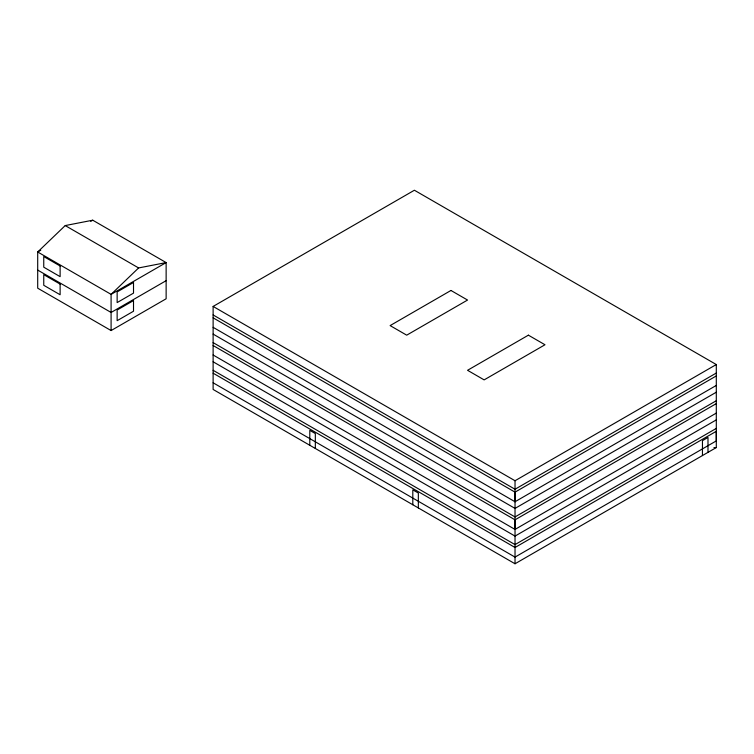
<?xml version="1.0" encoding="UTF-8"?>
<svg xmlns="http://www.w3.org/2000/svg" width="754" height="754" viewBox="0 0 754 754"><rect width="100%" height="100%" fill="white"/><g stroke="black" fill="none" stroke-linecap="round" stroke-linejoin="round"><path stroke-width="1.13" d="M213.118 355.002L515.02 529.421L515.029 519.826L716.3 403.616M213.118 327.321L515.02 501.749L515.029 492.145L716.3 375.944M65.221 225.569L37.7 251.987L37.7 288.188L111.092 330.563L166.134 298.782L166.134 262.581L92.742 220.206L65.221 225.569L138.613 267.943L166.134 262.581L111.092 294.362L37.7 251.987L40.754 250.215M138.613 267.943L111.092 294.362L111.092 330.563M90.706 221.384L92.742 220.206M166.134 280.677L111.092 312.458L37.7 270.083M213.118 306.435L414.389 190.234L716.3 364.54L716.3 447.565L515.029 563.766L213.118 389.46L213.118 306.435L515.029 480.741L716.3 364.54M716.3 373.051L515.029 489.252L213.118 314.946M515.02 501.749L716.3 385.426M716.3 392.212L515.029 508.413L213.118 334.107M716.3 400.732L515.029 516.933L213.118 342.627M515.02 529.421L716.3 413.098M716.3 419.893L515.029 536.094L213.118 361.788M716.3 428.404L515.029 544.605L213.118 370.299M713.944 447.565L716.3 447.565M213.118 317.839L515.029 492.145M213.118 345.521L515.029 519.826M213.118 373.192L515.02 547.498L716.291 431.297L716.3 440.901L515.02 557.102L213.118 382.796M707.987 452.362L707.987 437.461L702.455 440.656L702.455 455.557M515.029 480.741L515.029 563.766M418.338 507.942L418.338 493.041L412.806 489.846L412.806 504.746M315.332 448.47L315.332 433.569L309.8 430.374L309.8 445.284M133.515 282.477L117.143 291.93L117.143 302.58L133.515 293.127L133.515 282.477M133.515 300.573L117.143 310.026L117.143 320.676L133.515 311.223L133.515 300.573M450.958 290.469L390.12 325.596L406.708 335.172L467.555 300.045L450.958 290.469M528.394 335.172L467.555 370.299L484.143 379.884L544.991 344.757L528.394 335.172M60.122 265.992L43.751 256.539L43.751 267.189L60.122 276.643L60.122 265.992M60.122 284.098L43.751 274.644L43.751 285.285L60.122 294.748L60.122 284.098"/></g></svg>
